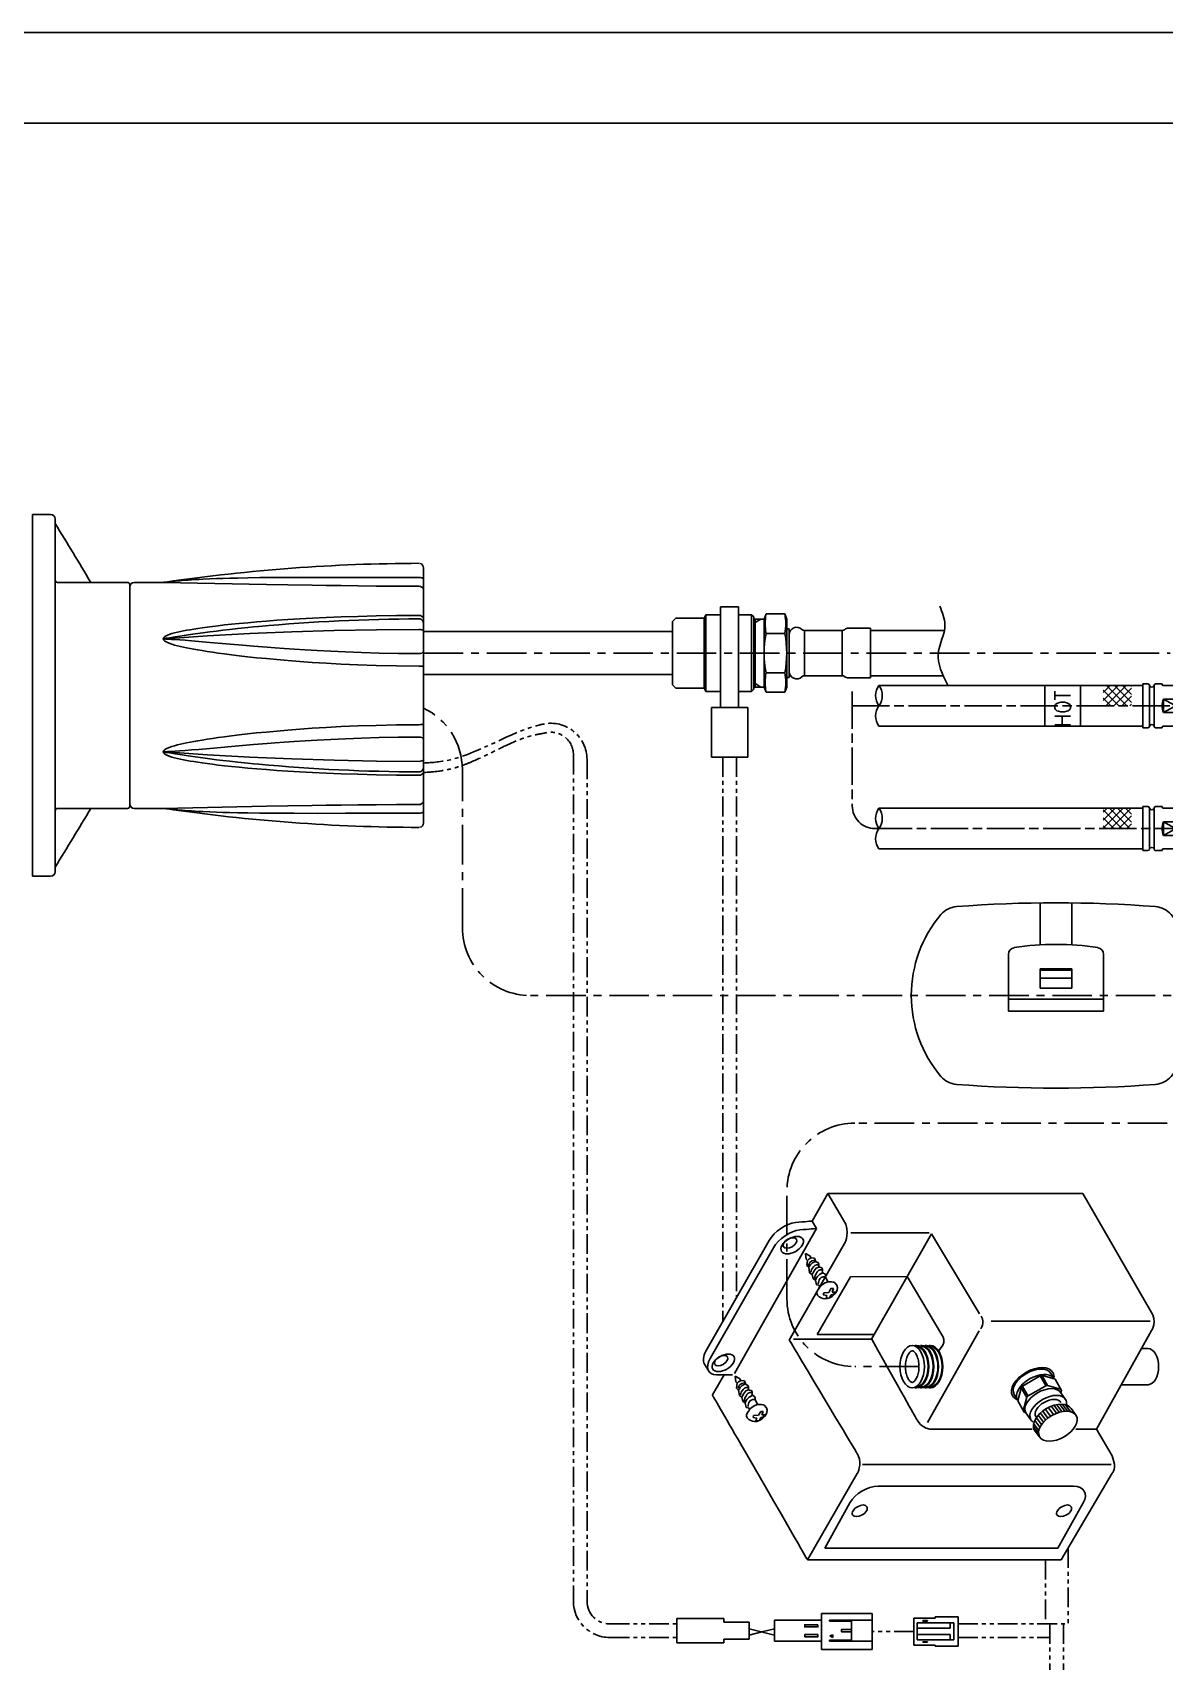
# Model space of a CAD drawing. Extents: x 0 to 841, y -594 to 0.
# Drawn here: x 384.3 to 634.7, y -360.2 to 0 of the extents above; entities that cross this region are included whole.
import ezdxf

# ---------------------------------------------------------------- set-up
doc = ezdxf.new("R2010")
doc.units = 0
doc.header["$LTSCALE"] = 7
doc.header["$MEASUREMENT"] = 0
for name, pattern in [('CENTER', [2, 1.25, -0.25, 0.25, -0.25]), ('CHAIN', [0.3543, 0.2362, -0.0295, 0.0591, -0.0295]), ('PHANTOM2', [1.25, 0.625, -0.125, 0.125, -0.125, 0.125, -0.125])]:
    doc.linetypes.add(name, pattern=pattern)
doc.layers.get('0').update_dxf_attribs({"color": 2, "linetype": 'CONTINUOUS'})
for name, color, linetype in [('CL', 1, 'CENTER'), ('D', 2, 'CONTINUOUS'), ('DIM', 2, 'CONTINUOUS'), ('DWG', 7, 'CONTINUOUS'), ('HT', 3, 'CONTINUOUS'), ('PH', 3, 'PHANTOM2'), ('TXT', 4, 'CONTINUOUS')]:
    doc.layers.add(name, color=color, linetype=linetype)
doc.styles.add('GHS', font='romans', dxfattribs={"bigfont": 'ghs'})

# ---------------------------------------------------------------- blocks, each defined once
blk = doc.blocks.new('BORDER')
blk.add_line((1, 1), (0, 1))
blk = doc.blocks.new('A$C202E245C')
at = {"layer": 'DWG'}
for p, q in [((-6.11, 13.31), (-9.61, 13.31)), ((-9.61, -7.69), (-9.61, 13.31)), ((-6.93, -7.69), (-6.93, 13.31)), ((-6.11, 13.31), (2.98, 13.31)), ((-4.5, 6.31), (-0.2, 6.31)), ((-4.5, 6.31), (-4.5, -0.69)), ((-2.32, 6.31), (-2.32, -0.69)), ((-0.5, 6.31), (-0.5, -0.69)), ((-0.2, 6.31), (-0.2, -0.69)), ((5.08, 6.31), (14.37, 6.31)), ((-4.5, -0.69), (-0.2, -0.69)), ((5.09, -0.69), (14.37, -0.69)), ((-6.11, -7.69), (-9.61, -7.69)), ((-6.11, -7.69), (2.98, -7.69))]:
    blk.add_line(p, q, dxfattribs=at)
for centre, radius, start, end in [((-6.11, 7.05), 27.77, 90, 130.1295), ((-6.11, 7.05), 27.77, 49.8705, 90), ((-20.78, 24.45), 5, 130.1295, 175.6221), ((8.56, 24.45), 5, 4.3779, 49.8705), ((261.89, 2.81), 288.5, 175.6221, 184.3779), ((-274.11, 2.81), 288.5, 355.6221, 4.3779), ((2.98, 11.81), 1.5, 8.9805, 90), ((-53.99, 2.81), 59.18, 351.0275, 8.9805), ((2.98, -6.19), 1.5, 270, 351.0275), ((-20.78, -18.83), 5, 184.3779, 229.8705), ((8.56, -18.83), 5, 310.1295, 355.6221), ((-6.11, -1.42), 27.77, 229.8705, 270), ((-6.11, -1.42), 27.77, 270, 310.1295)]:
    blk.add_arc(centre, radius, start, end, dxfattribs=at)
blk = doc.blocks.new('nut')
at = {"layer": 'D', "ltscale": 0.6}
for p, q in [((40726.74, -8042.71), (40721.35, -8037.83)), ((40726.74, -8037.83), (40721.35, -8042.71)), ((40724.04, -8050.33), (40721.35, -8045.11)), ((40726.74, -8045.11), (40724.04, -8050.33)), ((40711.71, -8048.83), (40706.31, -8051.83)), ((40711.71, -8051.83), (40706.31, -8048.83)), ((40724.04, -8050.33), (40721.35, -8055.54)), ((40726.74, -8055.54), (40724.04, -8050.33)), ((40726.74, -8057.94), (40721.35, -8062.83)), ((40726.74, -8062.83), (40721.35, -8057.94))]:
    blk.add_line(p, q, dxfattribs=at)
at = {"layer": 'DWG'}
for p, q in [((40719.85, -8038.83), (40719.85, -8050.33)), ((40720.45, -8039.89), (40721.27, -8038.02)), ((40721.35, -8042.71), (40720.46, -8040.7)), ((40721.35, -8037.83), (40726.74, -8037.83)), ((40727.6, -8039.32), (40726.74, -8037.83)), ((40727.6, -8040.03), (40727.6, -8039.32)), ((40727.6, -8039.66), (40727.6, -8053.04)), ((40716.85, -8044.58), (40716.85, -8041.83)), ((40726.74, -8042.71), (40721.35, -8042.71)), ((40721.35, -8045.11), (40721.35, -8042.71)), ((40726.74, -8042.71), (40726.74, -8045.11)), ((40701.75, -8045.48), (40702.9, -8045.48)), ((40701.75, -8055.18), (40701.75, -8045.48)), ((40701.75, -8045.48), (40701.75, -8055.18)), ((40703.25, -8045.83), (40703.25, -8050.33)), ((40704.25, -8045.83), (40704.25, -8050.33)), ((40704.6, -8045.48), (40706.01, -8045.48)), ((40706.01, -8045.53), (40706.01, -8045.48)), ((40706.31, -8045.83), (40711.71, -8045.83)), ((40712.01, -8045.48), (40713.41, -8045.48)), ((40712.01, -8045.53), (40712.01, -8045.48)), ((40713.41, -8055.18), (40713.41, -8045.48)), ((40716.75, -8055.73), (40716.75, -8044.93)), ((40716.85, -8044.58), (40716.85, -8044.83)), ((40716.85, -8046.12), (40716.85, -8058.83)), ((40721.35, -8045.11), (40720.41, -8050.14)), ((40726.74, -8045.11), (40721.35, -8045.11)), ((40703.25, -8054.83), (40703.25, -8050.33)), ((40704.25, -8054.83), (40704.25, -8050.33)), ((40706.31, -8048.83), (40711.71, -8048.83)), ((40706.31, -8048.83), (40706.31, -8050.33)), ((40706.31, -8051.83), (40706.31, -8050.33)), ((40711.71, -8048.83), (40711.71, -8050.33)), ((40711.71, -8051.83), (40711.71, -8050.33)), ((40719.85, -8061.83), (40719.85, -8050.33)), ((40721.35, -8055.54), (40720.41, -8050.51)), ((40706.01, -8055.13), (40706.01, -8055.18)), ((40706.31, -8051.83), (40711.71, -8051.83)), ((40706.31, -8054.83), (40711.71, -8054.83)), ((40712.01, -8055.13), (40712.01, -8055.18)), ((40727.6, -8053.04), (40727.6, -8061.33)), ((40701.75, -8055.18), (40702.9, -8055.18)), ((40704.6, -8055.18), (40706.01, -8055.18)), ((40712.01, -8055.18), (40713.41, -8055.18)), ((40721.35, -8057.94), (40720.46, -8059.96)), ((40726.74, -8055.54), (40721.35, -8055.54)), ((40721.35, -8055.54), (40721.35, -8057.94)), ((40726.74, -8057.94), (40721.35, -8057.94)), ((40726.74, -8057.94), (40726.74, -8055.54)), ((40720.45, -8060.76), (40721.27, -8062.63)), ((40727.6, -8061.33), (40726.74, -8062.83)), ((40721.35, -8062.83), (40726.74, -8062.83))]:
    blk.add_line(p, q, dxfattribs=at)
for points in [[(40726.74, -8042.71), (40726.81, -8042.55), (40726.9, -8042.33), (40726.98, -8042.11), (40727.05, -8041.9), (40727.11, -8041.7), (40727.16, -8041.49), (40727.21, -8041.29), (40727.24, -8041.09), (40727.27, -8040.89), (40727.29, -8040.69), (40727.31, -8040.49), (40727.31, -8040.29), (40727.31, -8040.1), (40727.3, -8039.9), (40727.28, -8039.7), (40727.25, -8039.5), (40727.22, -8039.3), (40727.18, -8039.1), (40727.12, -8038.89), (40727.07, -8038.69), (40727, -8038.48), (40726.92, -8038.26), (40726.83, -8038.05), (40726.74, -8037.83)], [(40727.11, -8046.83), (40727.17, -8047.17), (40727.04, -8046.49), (40726.89, -8045.8), (40726.74, -8045.11)], [(40726.74, -8057.94), (40726.81, -8058.1), (40726.9, -8058.32), (40726.98, -8058.54), (40727.05, -8058.75), (40727.11, -8058.96), (40727.16, -8059.16), (40727.21, -8059.36), (40727.24, -8059.56), (40727.27, -8059.76), (40727.29, -8059.96), (40727.31, -8060.16), (40727.31, -8060.36), (40727.31, -8060.55), (40727.3, -8060.75), (40727.28, -8060.95), (40727.25, -8061.15), (40727.22, -8061.35), (40727.18, -8061.55), (40727.12, -8061.76), (40727.07, -8061.96), (40727, -8062.17), (40726.92, -8062.39), (40726.83, -8062.6), (40726.74, -8062.83)]]:
    blk.add_lwpolyline(points, dxfattribs=at)
for points in [[(40727.17, -8053.48), (40727.1, -8053.88, 0.089594), (40727.1, -8046.77)], [(40726.74, -8055.54), (40726.89, -8054.85), (40727.04, -8054.16), (40727.17, -8053.48), (40727.1, -8053.88, 0.003385), (40727.14, -8053.61)]]:
    blk.add_lwpolyline(points, format="xyb", dxfattribs=at)
for centre, radius, start, end in [((40719.85, -8041.83), 3, 89.4597, 180), ((40719.94, -8037.33), 1.5, 267.839, 340.5774), ((40721.37, -8040.29), 1, 156.4975, 203.9751), ((40702.9, -8045.83), 0.35, 360, 90), ((40703.55, -8045.75), 0.3, 186.2876, 208.5523), ((40703.75, -8045.64), 0.532, 208.5523, 331.4477), ((40703.96, -8045.75), 0.3, 331.4477, 353.7124), ((40704.6, -8045.83), 0.35, 90, 180), ((40706.31, -8045.53), 0.3, 180, 270), ((40711.71, -8045.53), 0.3, 270, 0), ((40713.41, -8044.68), 0.8, 270, 314.4593), ((40715.13, -8046.42), 1.65, 47.9269, 134.4593), ((40715.13, -8046.42), 1.65, 10.345, 47.9269), ((40716.85, -8044.93), 0.1, 90, 180), ((40709.91, -8050.33), 3.9, 157.3801, 180), ((40709.91, -8050.33), 3.9, 180, 202.6199), ((40708.11, -8050.33), 3.9, 0, 22.6199), ((40708.11, -8050.33), 3.9, 337.3801, 0), ((40721.39, -8050.33), 1, 169.3559, 190.6441), ((40702.9, -8054.83), 0.35, 270, 0), ((40703.55, -8054.9), 0.3, 151.4477, 173.7124), ((40703.75, -8055.01), 0.532, 28.5523, 151.4477), ((40703.96, -8054.9), 0.3, 6.2876, 28.5523), ((40704.6, -8054.83), 0.35, 180, 270), ((40706.31, -8055.13), 0.3, 90, 180), ((40711.71, -8055.13), 0.3, 0, 90), ((40715.13, -8054.23), 1.65, 312.0731, 349.655), ((40713.41, -8055.98), 0.8, 45.5407, 90), ((40715.13, -8054.23), 1.65, 225.5407, 312.0731), ((40716.85, -8055.73), 0.1, 180, 270), ((40719.85, -8058.83), 3, 180, 270.5403), ((40719.94, -8063.32), 1.5, 19.4226, 92.161), ((40721.37, -8060.36), 1, 156.0249, 203.5025)]:
    blk.add_arc(centre, radius, start, end, dxfattribs=at)
blk = doc.blocks.new('HOSE')
at = {"layer": 'HT', "ltscale": 0.6}
h = blk.add_hatch(dxfattribs=at)
h.set_pattern_fill('ANSI37', color=256, scale=10, angle=90)
h.set_pattern_definition([(135, (36912.7817, -28545.7335), (-0.88388348, -0.88388348), []), (225, (36912.7817, -28545.7335), (0.88388348, -0.88388348), [])])
h.paths.add_polyline_path([(40969.21, -8320.8), (40969.21, -8316.3), (40975.48, -8316.3), (40975.48, -8320.8)])
at = {"layer": 'D'}
for centre, start, end in [((40922.6, -8318.55), 143.1547, 216.8453), ((40916.6, -8318.55), 323.1547, 36.8453), ((40922.6, -8323.05), 143.1547, 216.8453)]:
    blk.add_arc(centre, 3.75, start, end, dxfattribs=at)
at = {"layer": 'DWG'}
for p, q in [((40956.35, -8316.3), (40919.6, -8316.3)), ((40977.96, -8316.3), (40956.35, -8316.3)), ((40977.96, -8325.3), (40919.6, -8325.3))]:
    blk.add_line(p, q, dxfattribs=at)
at = {"layer": 'D'}
blk.add_blockref('nut', (276.22, -270.48), dxfattribs=at)

msp = doc.modelspace()

# ---------------------------------------------------------------- linework, layer by layer
at = {"color": 7, "linetype": 'Continuous'}
for p, q in [((470.8, -132.49), (525.85, -132.49)), ((470.8, -141.99), (525.85, -141.99))]:
    msp.add_line(p, q, dxfattribs=at)
at = {"color": 1}
msp.add_line((542.83, -353.01), (548.43, -354.42), dxfattribs=at)
at = {"color": 3}
for p, q in [((545.63, -353.72), (548.43, -353.01)), ((542.83, -354.42), (545.63, -353.72))]:
    msp.add_line(p, q, dxfattribs=at)
at = {"layer": 'CL'}
for p, q in [((470.8, -137.24), (635.99, -137.24)), ((747.33, -241.2), (566.19, -241.2)), ((551.19, -280.05), (551.19, -256.2)), ((580.41, -295.05), (566.19, -295.05))]:
    msp.add_line(p, q, dxfattribs=at)
at = {"layer": 'CL', "linetype": 'CHAIN', "ltscale": 5}
for p, q in [((565.65, -145.74), (565.65, -171.04)), ((565.65, -148.89), (689.4, -148.89)), ((570.65, -176.04), (689.4, -176.04))]:
    msp.add_line(p, q, dxfattribs=at)
at = {"layer": 'CL', "linetype": 'CENTER'}
for p, q in [((479.38, -197.96), (479.38, -162.99)), ((702.67, -212.96), (494.38, -212.96))]:
    msp.add_line(p, q, dxfattribs=at)
for centre, start, end in [((464.38, -162.99), 0, 64.6831), ((494.38, -197.96), 180, 270)]:
    msp.add_arc(centre, 15, start, end, dxfattribs=at)
at = {"layer": 'CL', "linetype": 'CHAIN', "ltscale": 5}
msp.add_arc((570.65, -171.04), 5, 180, 270, dxfattribs=at)
at = {"layer": 'CL'}
for centre, start, end in [((566.19, -256.2), 90, 180), ((566.19, -280.05), 180, 270)]:
    msp.add_arc(centre, 15, start, end, dxfattribs=at)
at = {"layer": 'D'}
for p, q in [((544.15, -130.49), (543.85, -130.49)), ((544.15, -130.49), (545.45, -129.74)), ((555.06, -132.24), (555.06, -142.24)), ((563.41, -142.24), (563.41, -132.24)), ((544.15, -143.99), (543.85, -143.99)), ((544.15, -143.99), (545.45, -144.74))]:
    msp.add_line(p, q, dxfattribs=at)
at = {"layer": 'D', "ltscale": 0.6}
for p, q in [((546.57, -132.91), (550.73, -132.91)), ((546.57, -141.57), (550.73, -141.57))]:
    msp.add_line(p, q, dxfattribs=at)
msp.add_lwpolyline([(608.28, -144.39), (616.17, -144.39), (616.17, -153.39), (608.28, -153.39)], close=True, dxfattribs=at)
for centre, radius, start, end in [((557.3, -130.74), 10.94, 168.5902, 191.4098), ((540, -130.74), 10.94, 348.5902, 11.4098), ((568.56, -137.24), 22.41, 168.8596, 191.1404), ((528.74, -137.24), 22.41, 348.8596, 11.1404), ((557.3, -143.73), 10.94, 168.5902, 191.4098), ((540, -143.73), 10.94, 348.5902, 11.4098)]:
    msp.add_arc(centre, radius, start, end, dxfattribs=at)
msp.add_spline([(584.99, -126.88), (586.15, -131.03), (584.66, -137.24), (586.8, -144.33)], degree=3, dxfattribs=at)
at = {"layer": 'DIM', "color": 7, "linetype": 'ByBlock'}
for p, q in [((537.23, -350.75), (526.83, -350.75)), ((526.83, -350.75), (526.83, -356.16)), ((537.23, -350.75), (537.23, -351.55)), ((542.83, -351.55), (537.23, -351.55)), ((542.83, -351.55), (542.83, -355.36)), ((560.61, -351.13), (560.61, -351.34)), ((537.23, -356.16), (526.83, -356.16)), ((542.83, -355.36), (537.23, -355.36)), ((537.23, -355.36), (537.23, -356.16)), ((560.61, -355.52), (560.61, -355.74))]:
    msp.add_line(p, q, dxfattribs=at)
at = {"layer": 'DIM', "color": 0, "linetype": 'ByBlock'}
for p, q in [((548.43, -351.13), (558.8, -351.13)), ((548.43, -351.13), (548.43, -355.74)), ((558.8, -355.74), (558.8, -349.67)), ((558.8, -349.67), (570.06, -349.67)), ((560.61, -351.13), (565.75, -351.13)), ((560.61, -351.34), (565.46, -351.34)), ((565.46, -351.34), (565.46, -355.52)), ((565.75, -351.13), (570.06, -351.13)), ((570.06, -349.67), (570.06, -357.61)), ((579.26, -350.65), (584.01, -350.65)), ((579.26, -350.65), (579.26, -356.63)), ((580.01, -351.73), (588.11, -351.73)), ((580.01, -351.73), (580.01, -355.5)), ((580.01, -352.91), (587.27, -352.91)), ((581.28, -351.22), (582.32, -351.22)), ((581.28, -351.31), (581.28, -351.22)), ((582.32, -351.31), (581.28, -351.31)), ((582.32, -351.22), (582.32, -351.31)), ((584.01, -350.37), (587.53, -350.37)), ((584.01, -350.37), (584.01, -350.65)), ((587.27, -351.73), (587.27, -352.91)), ((587.53, -350.37), (589.08, -350.37)), ((588.11, -351.73), (588.11, -355.5)), ((589.08, -356.89), (589.08, -350.37)), ((548.43, -355.74), (558.8, -355.74)), ((558.8, -355.74), (558.8, -357.61)), ((560.61, -355.52), (565.46, -355.52)), ((565.75, -355.74), (560.61, -355.74)), ((560.65, -354.6), (561.33, -354.34)), ((560.65, -354.6), (561.33, -354.95)), ((561.33, -354.95), (561.33, -354.34)), ((565.75, -355.74), (570.06, -355.74)), ((579.26, -356.63), (584.01, -356.63)), ((580.01, -354.28), (587.27, -354.28)), ((580.01, -355.5), (588.11, -355.5)), ((581.28, -355.91), (582.32, -355.91)), ((581.28, -356.01), (581.28, -355.91)), ((582.32, -356.01), (581.28, -356.01)), ((582.32, -355.91), (582.32, -356.01)), ((584.01, -356.63), (584.01, -356.89)), ((587.27, -354.28), (587.27, -355.5)), ((558.8, -357.61), (570.06, -357.61)), ((584.01, -356.89), (589.08, -356.89))]:
    msp.add_line(p, q, dxfattribs=at)
for points in [[(558.03, -352.12), (555.13, -352.12), (555.13, -352.6), (558.03, -352.6)], [(558.03, -354.31), (555.13, -354.31), (555.13, -354.8), (558.03, -354.8)], [(565.46, -353.19), (563.25, -353.19), (563.25, -353.67), (565.46, -353.67)]]:
    msp.add_lwpolyline(points, close=True, dxfattribs=at)
at = {"layer": 'DWG'}
for p, q in [((384.3, -186.59), (384.3, -106.59)), ((384.3, -106.59), (388.3, -106.59)), ((389.3, -107.59), (389.3, -185.59)), ((470, -117.41), (470.31, -117.53)), ((470.31, -117.53), (470.57, -117.76)), ((470.57, -117.76), (470.74, -118.05)), ((470.74, -118.05), (470.8, -118.39)), ((470.8, -118.39), (470.8, -146.59)), ((389.8, -121.59), (405.3, -121.59)), ((405.3, -121.59), (389.8, -121.59)), ((405.8, -122.09), (405.8, -171.09)), ((406.8, -121.59), (413.21, -121.59)), ((413.21, -121.59), (436.02, -122.05)), ((413.43, -121.58), (413.29, -121.59)), ((413.54, -121.57), (413.71, -121.54)), ((413.71, -121.54), (413.72, -121.54)), ((413.72, -121.54), (413.71, -121.54)), ((413.72, -121.54), (413.72, -121.54)), ((425, -120.76), (423.54, -120.82)), ((426.42, -120.71), (425, -120.76)), ((427.95, -120.67), (426.42, -120.71)), ((429.73, -120.63), (427.95, -120.67)), ((431.9, -120.59), (429.73, -120.63)), ((434.6, -120.55), (431.9, -120.59)), ((437.97, -120.52), (434.6, -120.55)), ((436.02, -122.05), (440.77, -122.14)), ((453.51, -120.5), (447.28, -120.49)), ((405.8, -122.59), (405.8, -146.59)), ((525.85, -130.24), (526.6, -129.49)), ((526.6, -129.49), (532.85, -129.49)), ((533.28, -128.74), (532.85, -129.49)), ((532.85, -129.49), (532.85, -137.24)), ((533.28, -128.74), (536.51, -128.74)), ((533.28, -128.74), (533.28, -137.24)), ((536.51, -149.24), (536.51, -126.99)), ((540.51, -126.99), (536.51, -126.99)), ((540.51, -149.24), (540.51, -126.99)), ((540.51, -128.74), (543.35, -128.74)), ((543.85, -129.24), (543.35, -128.74)), ((543.35, -128.74), (543.35, -137.24)), ((543.85, -137.24), (543.85, -129.24)), ((546.15, -129.74), (546.57, -128.58)), ((550.73, -128.58), (546.57, -128.58)), ((551.15, -129.74), (550.73, -128.58)), ((417.4, -133.41), (418.7, -133.22)), ((418.7, -133.22), (420.26, -132.99)), ((420.26, -132.99), (421.94, -132.76)), ((421.94, -132.76), (423.55, -132.55)), ((423.55, -132.55), (424.99, -132.36)), ((424.99, -132.36), (426.42, -132.19)), ((426.42, -132.19), (427.95, -132.01)), ((427.95, -132.01), (429.73, -131.81)), ((429.73, -131.81), (431.9, -131.59)), ((525.85, -130.24), (525.85, -137.24)), ((546.15, -129.74), (543.85, -129.74)), ((544.15, -137.24), (544.15, -129.74)), ((546.15, -129.74), (546.15, -144.74)), ((551.15, -129.74), (551.15, -137.24)), ((551.15, -131.84), (551.69, -131.84)), ((551.69, -131.84), (551.69, -142.64)), ((563.41, -132.24), (555.06, -132.24)), ((563.91, -132.06), (563.97, -132.01)), ((569.69, -131.74), (564.78, -131.74)), ((569.69, -131.74), (569.69, -142.74)), ((586.02, -132.24), (569.69, -132.24)), ((413.71, -134.06), (413.72, -134.06)), ((413.72, -134.1), (413.72, -134.02)), ((415.87, -133.65), (417.4, -133.41)), ((416.86, -134.32), (415.88, -134.25)), ((418.02, -134.4), (416.86, -134.32)), ((419.46, -134.51), (418.02, -134.4)), ((421.1, -134.65), (419.46, -134.51)), ((423.54, -134.86), (421.1, -134.65)), ((430.76, -135.49), (423.54, -134.86)), ((433.18, -135.7), (430.76, -135.49)), ((525.85, -144.24), (525.85, -137.24)), ((532.85, -144.99), (532.85, -137.24)), ((533.28, -145.74), (533.28, -137.24)), ((543.35, -145.74), (543.35, -137.24)), ((543.85, -145.24), (543.85, -137.24)), ((544.15, -137.24), (544.15, -144.74)), ((551.15, -137.24), (551.15, -144.74)), ((551.15, -142.64), (551.69, -142.64)), ((563.41, -142.24), (555.06, -142.24)), ((563.91, -142.41), (563.97, -142.46)), ((569.69, -142.74), (564.78, -142.74)), ((585.78, -142.24), (569.69, -142.24)), ((405.8, -170.59), (405.8, -146.59)), ((470.8, -174.78), (470.8, -146.59)), ((525.85, -144.24), (526.6, -144.99)), ((526.6, -144.99), (532.85, -144.99)), ((533.28, -145.74), (532.85, -144.99)), ((533.28, -145.74), (536.51, -145.74)), ((540.51, -145.74), (543.35, -145.74)), ((543.85, -145.24), (543.35, -145.74)), ((546.15, -144.74), (543.85, -144.74)), ((546.15, -144.74), (546.57, -145.9)), ((550.73, -145.9), (546.57, -145.9)), ((551.15, -144.74), (550.73, -145.9)), ((534.51, -160.24), (534.51, -149.24)), ((542.51, -149.24), (534.51, -149.24)), ((542.51, -160.24), (542.51, -149.24)), ((423.54, -158.32), (421.1, -158.53)), ((430.76, -157.68), (423.54, -158.32)), ((433.18, -157.48), (430.76, -157.68)), ((413.71, -159.11), (413.72, -159.11)), ((413.72, -159.07), (413.72, -159.15)), ((415.87, -159.52), (417.4, -159.76)), ((416.86, -158.86), (415.88, -158.92)), ((418.02, -158.77), (416.86, -158.86)), ((417.4, -159.76), (418.7, -159.96)), ((419.46, -158.66), (418.02, -158.77)), ((418.7, -159.96), (420.26, -160.18)), ((421.1, -158.53), (419.46, -158.66)), ((420.26, -160.18), (421.94, -160.41)), ((421.94, -160.41), (423.55, -160.62)), ((423.55, -160.62), (424.99, -160.81)), ((424.99, -160.81), (426.42, -160.98)), ((426.42, -160.98), (427.95, -161.16)), ((427.95, -161.16), (429.73, -161.36)), ((429.73, -161.36), (431.9, -161.58)), ((542.51, -160.24), (534.51, -160.24)), ((389.8, -171.59), (405.3, -171.59)), ((405.3, -171.59), (389.8, -171.59)), ((406.8, -171.59), (413.21, -171.59)), ((413.21, -171.59), (436.02, -171.12)), ((413.43, -171.59), (413.29, -171.58)), ((413.54, -171.61), (413.71, -171.63)), ((413.71, -171.63), (413.72, -171.63)), ((413.72, -171.63), (413.71, -171.63)), ((413.72, -171.63), (413.72, -171.63)), ((425, -172.41), (423.54, -172.36)), ((426.42, -172.46), (425, -172.41)), ((427.95, -172.5), (426.42, -172.46)), ((429.73, -172.54), (427.95, -172.5)), ((431.9, -172.58), (429.73, -172.54)), ((434.6, -172.62), (431.9, -172.58)), ((437.97, -172.65), (434.6, -172.62)), ((436.02, -171.12), (440.77, -171.03)), ((453.51, -172.67), (447.28, -172.68)), ((470, -175.76), (470.31, -175.64)), ((470.31, -175.64), (470.57, -175.42)), ((470.57, -175.42), (470.74, -175.12)), ((470.74, -175.12), (470.8, -174.78)), ((384.3, -186.59), (388.3, -186.59)), ((556.77, -262.85), (557.71, -264.49)), ((565.3, -265.48), (582.63, -265.48)), ((583.16, -265.68), (569.87, -288.98)), ((593.76, -283.34), (583.16, -265.68)), ((565.22, -275.18), (557.88, -287.93)), ((577.78, -275.14), (565.22, -275.18)), ((585.65, -288.37), (577.78, -275.14)), ((559.24, -279.2), (559.35, -278.73)), ((560.05, -279.31), (559.24, -279.2)), ((559.35, -278.73), (560.46, -278.67)), ((559.88, -279.9), (560.05, -279.31)), ((560.64, -279.84), (559.88, -279.9)), ((560.46, -278.67), (560.93, -277.8)), ((560.98, -279.14), (560.64, -279.84)), ((560.93, -277.8), (561.51, -277.8)), ((561.57, -279.02), (560.98, -279.14)), ((561.51, -277.8), (561.22, -278.56)), ((561.22, -278.56), (561.86, -278.56)), ((561.86, -278.56), (561.57, -279.02)), ((557.88, -287.93), (570.47, -287.93)), ((582.32, -307.41), (593.75, -287.16)), ((596.37, -285.01), (631.54, -285.01)), ((552.62, -288.98), (569.95, -288.98)), ((603.29, -299.34), (607.19, -297.09)), ((607.19, -297.09), (607.7, -297.04)), ((607.24, -297.11), (608.44, -299.2)), ((607.66, -297.11), (608.86, -299.2)), ((607.7, -297.04), (610.54, -297.8)), ((610.54, -297.8), (611.95, -300.35)), ((602.24, -302.65), (603, -299.82)), ((603, -299.82), (603.29, -299.34)), ((603.04, -299.75), (604.24, -301.85)), ((603.34, -299.46), (604.53, -301.55)), ((603.45, -304.86), (604.27, -301.83)), ((604.27, -301.83), (604.53, -301.54)), ((604.53, -301.54), (608.44, -299.29)), ((608.44, -299.29), (608.87, -299.25)), ((608.87, -299.25), (611.71, -300)), ((611.95, -300.35), (611.8, -300.94)), ((543.69, -306.33), (543.8, -305.87)), ((543.8, -305.87), (544.91, -305.81)), ((544.91, -305.81), (545.38, -304.94)), ((545.38, -304.94), (545.96, -304.94)), ((546.02, -306.16), (545.44, -306.27)), ((545.96, -304.94), (545.67, -305.69)), ((545.67, -305.69), (546.31, -305.69)), ((546.31, -305.69), (546.02, -306.16)), ((603.68, -305.15), (602.24, -302.65)), ((603.8, -305.18), (603.68, -305.15)), ((606.85, -305.87), (607.96, -307.35)), ((607.31, -305.35), (608.43, -306.84)), ((607.83, -304.93), (608.94, -306.42)), ((608.39, -304.51), (609.5, -305.99)), ((609.05, -304.14), (610.16, -305.62)), ((609.75, -303.86), (610.86, -305.34)), ((610.31, -303.67), (611.42, -305.15)), ((610.92, -303.48), (612.04, -304.97)), ((611.56, -303.39), (612.67, -304.88)), ((612.16, -303.39), (613.28, -304.88)), ((612.8, -303.53), (613.91, -305.02)), ((544.5, -306.45), (543.69, -306.33)), ((544.33, -307.03), (544.5, -306.45)), ((545.09, -306.97), (544.33, -307.03)), ((545.44, -306.27), (545.09, -306.97)), ((605.72, -308.26), (606.84, -309.74)), ((605.77, -307.6), (606.88, -309.08)), ((606, -306.94), (607.12, -308.43)), ((606.38, -306.38), (607.49, -307.87)), ((615.09, -308.91), (619.77, -308.91)), ((567.91, -316.73), (622.92, -316.73)), ((559.56, -335.19), (611.13, -335.19))]:
    msp.add_line(p, q, dxfattribs=at)
for points in [[(413.21, -121.59), (413.38, -121.58), (413.54, -121.57)], [(413.72, -121.54), (413.58, -121.57), (413.43, -121.58)], [(414.61, -121.44), (413.94, -121.52), (413.72, -121.54)], [(423.54, -120.82), (421.94, -120.89), (421.1, -120.93), (420.26, -120.98), (419.46, -121.03), (418.7, -121.08), (418.02, -121.13), (417.4, -121.18), (416.86, -121.22), (416.35, -121.27), (415.88, -121.31), (415.44, -121.35), (415.03, -121.39), (414.61, -121.44)], [(447.28, -120.49), (442.15, -120.5), (439.95, -120.51), (437.97, -120.52)], [(440.77, -122.14), (446.19, -122.23), (449.24, -122.28), (452.58, -122.32), (456.25, -122.36), (460.32, -122.4), (464.82, -122.42), (469.8, -122.43)], [(469.79, -120.52), (465.2, -120.52), (453.51, -120.5)], [(470.8, -120.84), (470.75, -120.74), (470.6, -120.65), (470.38, -120.58), (470.1, -120.53), (469.79, -120.52)], [(470.8, -123.4), (470.75, -123.1), (470.61, -122.84), (470.4, -122.63), (470.12, -122.48), (469.8, -122.43)], [(469.8, -128.92), (464.82, -128.96), (460.33, -129.03), (456.27, -129.12), (452.59, -129.24), (449.25, -129.37), (446.21, -129.52), (443.4, -129.67), (440.79, -129.83), (438.34, -129.99), (436.03, -130.16), (433.88, -130.33), (431.89, -130.51), (430.04, -130.68), (428.34, -130.85), (426.79, -131.01), (425.37, -131.18), (424.08, -131.33), (422.91, -131.49), (421.84, -131.64), (420.87, -131.78), (419.98, -131.93), (419.15, -132.06), (418.39, -132.2), (417.68, -132.33), (417, -132.47), (416.36, -132.61), (415.73, -132.77), (415.12, -132.94), (414.55, -133.13), (414.01, -133.34), (413.58, -133.57), (413.29, -133.84)], [(469.79, -129.66), (470, -129.68), (470.31, -129.81), (470.57, -130.03), (470.74, -130.33), (470.8, -130.66)], [(469.8, -128.92), (470.1, -128.96), (470.37, -129.05), (470.6, -129.2), (470.74, -129.4), (470.8, -129.63)], [(413.72, -134.06), (423.02, -133.44), (432.34, -132.93), (441.68, -132.53), (451.04, -132.23), (460.42, -132.06), (469.79, -131.99)], [(431.9, -131.59), (433.17, -131.46), (434.31, -131.36)], [(470.8, -132.49), (470.75, -132.33), (470.61, -132.2), (470.4, -132.09), (470.11, -132.01), (469.79, -131.99)], [(413.29, -133.84), (413.24, -133.92), (413.22, -134), (413.21, -134.09)], [(413.71, -134.06), (413.54, -134.08), (413.38, -134.08), (413.21, -134.09)], [(413.21, -134.09), (413.22, -134.17), (413.24, -134.26), (413.29, -134.34)], [(413.72, -134.03), (413.58, -133.97), (413.43, -133.91), (413.29, -133.84)], [(413.72, -134.1), (413.58, -134.19), (413.43, -134.26), (413.29, -134.34)], [(413.29, -134.34), (413.58, -134.6), (414.01, -134.84), (414.55, -135.06), (415.12, -135.27), (415.73, -135.45), (416.35, -135.62), (417, -135.78), (417.67, -135.92), (418.38, -136.07), (419.14, -136.22), (419.96, -136.38), (420.85, -136.54), (421.83, -136.7), (422.89, -136.88), (424.07, -137.06), (425.35, -137.24), (426.77, -137.43), (428.32, -137.63), (430.02, -137.83), (431.87, -138.04), (433.87, -138.26), (436.02, -138.47), (438.32, -138.69), (440.77, -138.9), (443.39, -139.1), (446.19, -139.3), (449.24, -139.49), (452.58, -139.66), (456.25, -139.82), (460.32, -139.96), (464.82, -140.05), (469.8, -140.1)], [(413.71, -134.06), (413.71, -134.05), (413.72, -134.04), (413.72, -134.02)], [(413.72, -134.11), (413.72, -134.09), (413.71, -134.08), (413.71, -134.06)], [(413.72, -134.02), (413.94, -133.97), (414.24, -133.92), (414.61, -133.85), (415.87, -133.65)], [(414.24, -134.15), (413.94, -134.13), (413.72, -134.1)], [(415.88, -134.25), (415.03, -134.2), (414.24, -134.15)], [(469.79, -137.36), (465.2, -137.32), (460.97, -137.24), (457.08, -137.13), (453.51, -136.99), (450.25, -136.84), (447.28, -136.69), (444.59, -136.53), (442.15, -136.37), (439.95, -136.22), (437.97, -136.07), (436.19, -135.94), (433.18, -135.7)], [(470.8, -136.7), (470.75, -136.9), (470.6, -137.09), (470.38, -137.23), (470.1, -137.32), (469.79, -137.36)], [(470.8, -140.36), (470.75, -140.28), (470.61, -140.21), (470.4, -140.15), (470.12, -140.11), (469.8, -140.1)], [(413.29, -158.84), (413.58, -158.57), (414.01, -158.33), (414.55, -158.11), (415.12, -157.91), (415.73, -157.72), (416.35, -157.55), (417, -157.4), (417.67, -157.25), (418.38, -157.1), (419.14, -156.95), (419.96, -156.8), (420.85, -156.64), (421.83, -156.47), (422.89, -156.3), (424.07, -156.12), (425.35, -155.93), (426.77, -155.74), (428.32, -155.54), (430.02, -155.34), (431.87, -155.13), (433.87, -154.91), (436.02, -154.7), (438.32, -154.48), (440.77, -154.27), (443.39, -154.07), (446.19, -153.87), (449.24, -153.68), (452.58, -153.51), (456.25, -153.35), (460.32, -153.22), (464.82, -153.12), (469.8, -153.07)], [(470.8, -152.81), (470.75, -152.89), (470.61, -152.96), (470.4, -153.02), (470.12, -153.06), (469.8, -153.07)], [(469.79, -155.82), (465.2, -155.85), (460.97, -155.93), (457.08, -156.05), (453.51, -156.18), (450.25, -156.33), (447.28, -156.49), (444.59, -156.64), (442.15, -156.8), (439.95, -156.95), (437.97, -157.1), (436.19, -157.23), (433.18, -157.48)], [(470.8, -156.47), (470.75, -156.27), (470.6, -156.09), (470.38, -155.94), (470.1, -155.85), (469.79, -155.82)], [(413.21, -159.09), (413.22, -159), (413.24, -158.92), (413.29, -158.84)], [(413.29, -159.33), (413.24, -159.26), (413.22, -159.17), (413.21, -159.09)], [(413.71, -159.11), (413.54, -159.1), (413.38, -159.09), (413.21, -159.09)], [(413.72, -159.07), (413.58, -158.99), (413.43, -158.91), (413.29, -158.84)], [(413.72, -159.15), (413.58, -159.2), (413.43, -159.27), (413.29, -159.33)], [(469.8, -164.25), (464.82, -164.22), (460.33, -164.15), (456.27, -164.05), (452.59, -163.93), (449.25, -163.8), (446.21, -163.66), (443.4, -163.5), (440.79, -163.35), (438.34, -163.18), (436.03, -163.01), (433.88, -162.84), (431.89, -162.66), (430.04, -162.49), (428.34, -162.32), (426.79, -162.16), (425.37, -162), (424.08, -161.84), (422.91, -161.68), (421.84, -161.53), (420.87, -161.39), (419.98, -161.25), (419.15, -161.11), (418.39, -160.97), (417.68, -160.84), (417, -160.7), (416.36, -160.56), (415.73, -160.41), (415.12, -160.23), (414.55, -160.04), (414.01, -159.83), (413.58, -159.6), (413.29, -159.33)], [(413.72, -159.07), (413.72, -159.08), (413.71, -159.09), (413.71, -159.11)], [(413.71, -159.11), (413.71, -159.12), (413.72, -159.14), (413.72, -159.15)], [(414.24, -159.02), (413.94, -159.04), (413.72, -159.07)], [(413.72, -159.11), (423.02, -159.73), (432.34, -160.24), (441.68, -160.65), (451.04, -160.94), (460.42, -161.12), (469.79, -161.19)], [(413.72, -159.15), (413.94, -159.2), (414.24, -159.26), (414.61, -159.32), (415.87, -159.52)], [(415.88, -158.92), (415.03, -158.97), (414.24, -159.02)], [(431.9, -161.58), (433.17, -161.71), (434.31, -161.82)], [(470.8, -160.69), (470.75, -160.84), (470.61, -160.97), (470.4, -161.09), (470.11, -161.16), (469.79, -161.19)], [(469.79, -163.51), (470, -163.49), (470.31, -163.36), (470.57, -163.14), (470.74, -162.84), (470.8, -162.51)], [(469.8, -164.25), (470.1, -164.22), (470.37, -164.12), (470.6, -163.97), (470.74, -163.77), (470.8, -163.54)], [(413.21, -171.59), (413.38, -171.59), (413.54, -171.61)], [(413.72, -171.63), (413.58, -171.6), (413.43, -171.59)], [(414.61, -171.73), (413.94, -171.66), (413.72, -171.63)], [(423.54, -172.36), (421.94, -172.28), (421.1, -172.24), (420.26, -172.19), (419.46, -172.14), (418.7, -172.09), (418.02, -172.04), (417.4, -171.99), (416.86, -171.95), (416.35, -171.9), (415.88, -171.86), (415.44, -171.82), (415.03, -171.78), (414.61, -171.73)], [(447.28, -172.68), (442.15, -172.67), (439.95, -172.66), (437.97, -172.65)], [(440.77, -171.03), (446.19, -170.94), (449.24, -170.89), (452.58, -170.85), (456.25, -170.81), (460.32, -170.78), (464.82, -170.75), (469.8, -170.74)], [(469.79, -172.66), (465.2, -172.66), (453.51, -172.67)], [(470.8, -172.33), (470.75, -172.43), (470.6, -172.52), (470.38, -172.59), (470.1, -172.64), (469.79, -172.66)], [(470.8, -169.77), (470.75, -170.07), (470.61, -170.33), (470.4, -170.54), (470.12, -170.69), (469.8, -170.74)]]:
    msp.add_lwpolyline(points, dxfattribs=at)
for centre, radius, start, end in [((388.3, -107.59), 1, 0, 90), ((470.83, -511.95), 394.57, 90.151, 98.3222), ((389.8, -121.09), 0.5, 180, 270), ((405.3, -122.09), 0.5, 0, 90), ((406.8, -122.59), 1, 90, 180), ((470.83, -524.23), 394.57, 90.151, 95.309), ((553.34, -133.18), 1.65, 45.5407, 180), ((555.06, -131.44), 0.8, 225.5407, 270), ((563.41, -131.44), 0.8, 270, 308.1929), ((564.78, -133.04), 1.3, 90, 128.1929), ((553.34, -141.29), 1.65, 180, 314.4593), ((555.06, -143.04), 0.8, 90, 134.4593), ((563.41, -143.04), 0.8, 51.8071, 90), ((564.78, -141.44), 1.3, 231.8071, 270), ((470.83, 231.06), 394.57, 264.691, 269.849), ((389.8, -172.09), 0.5, 90, 180), ((405.3, -171.09), 0.5, 270, 0), ((406.8, -170.59), 1, 180, 270), ((470.83, 218.78), 394.57, 261.6778, 269.849), ((388.3, -185.59), 1, 270, 0)]:
    msp.add_arc(centre, radius, start, end, dxfattribs=at)
for centre, major_axis, ratio in [((552.35, -268.19), (-2.36, -1.37), 0.578783), ((551.87, -267.7), (-1.42, -0.82), 0.57912), ((578.9, -295.05), (0, -4.68), 0.578004), ((537.12, -294.22), (-2.36, -1.37), 0.577862), ((536.64, -293.73), (-1.42, -0.82), 0.577586), ((611.14, -308.23), (-4.06, -2.34), 0.57807), ((567.31, -326.94), (-1.58, -0.91), 0.578517), ((612.51, -326.94), (-1.58, -0.91), 0.578517)]:
    msp.add_ellipse(centre, major_axis=major_axis, ratio=ratio, dxfattribs=at)
for points, knots in [([(389.3, -108.61), (391.93, -112.94), (394.57, -117.26), (397.2, -121.59), (397.2, -121.59), (397.2, -121.59), (397.2, -121.59)], [0, 0, 0, 0, 1, 1, 1, 1.000009, 1.000009, 1.000009, 1.000009]), ([(578.9, -298.53), (578.94, -298.53), (578.98, -298.53), (579.08, -298.49), (579.14, -298.46), (579.29, -298.36), (579.38, -298.29), (579.55, -298.1), (579.64, -297.98), (579.89, -297.58), (580.04, -297.25), (580.26, -296.5), (580.34, -296.07), (580.42, -295.2), (580.41, -294.74), (580.32, -293.88), (580.23, -293.46), (579.99, -292.73), (579.83, -292.42), (579.55, -291.99), (579.42, -291.85), (579.2, -291.66), (579.11, -291.62), (578.98, -291.57), (578.93, -291.57), (578.84, -291.57), (578.8, -291.58), (578.67, -291.63), (578.6, -291.67), (578.42, -291.81), (578.32, -291.91), (578.12, -292.17), (578.02, -292.34), (577.77, -292.84), (577.63, -293.22), (577.45, -294.08), (577.4, -294.55), (577.39, -295.49), (577.44, -295.95), (577.62, -296.82), (577.75, -297.21), (578.03, -297.79), (578.17, -298.01), (578.42, -298.29), (578.53, -298.38), (578.71, -298.49), (578.78, -298.52), (578.86, -298.53), (578.88, -298.53), (578.9, -298.53)], [0, 0, 0, 0, 0.188792, 0.188792, 0.377583, 0.377583, 0.566375, 0.566375, 0.755166, 0.755166, 1.08936, 1.08936, 1.423553, 1.423553, 1.757747, 1.757747, 2.09194, 2.09194, 2.426134, 2.426134, 2.687518, 2.687518, 2.948902, 2.948902, 3.158926, 3.158926, 3.368949, 3.368949, 3.578972, 3.578972, 3.788996, 3.788996, 3.999019, 3.999019, 4.35154, 4.35154, 4.704062, 4.704062, 5.056584, 5.056584, 5.409105, 5.409105, 5.697816, 5.697816, 5.940003, 5.940003, 6.182189, 6.182189, 6.283185, 6.283185, 6.283185, 6.283185]), ([(579.57, -290.39), (579.66, -290.38), (579.75, -290.37), (579.84, -290.37), (581.33, -290.37), (582.55, -292.46), (582.55, -295.05), (582.55, -297.63), (581.33, -299.73), (579.84, -299.73), (579.72, -299.73), (579.61, -299.72), (579.49, -299.7)], [0.515346, 0.515346, 0.515346, 0.515346, 1, 1, 1, 2, 2, 2, 3, 3, 3, 4, 4, 4, 4]), ([(579.84, -299.51), (581.26, -299.51), (582.41, -297.51), (582.41, -295.05), (582.41, -292.59), (581.26, -290.59), (579.84, -290.59)], [1, 1, 1, 1, 2, 2, 2, 3, 3, 3, 3]), ([(580.71, -290.39), (580.8, -290.38), (580.89, -290.37), (580.98, -290.37), (582.47, -290.37), (583.68, -292.46), (583.68, -295.05), (583.68, -297.63), (582.47, -299.73), (580.98, -299.73), (580.86, -299.73), (580.74, -299.72), (580.63, -299.7)], [0.515346, 0.515346, 0.515346, 0.515346, 1, 1, 1, 2, 2, 2, 3, 3, 3, 4, 4, 4, 4]), ([(580.98, -299.51), (582.4, -299.51), (583.55, -297.51), (583.55, -295.05), (583.55, -292.59), (582.4, -290.59), (580.98, -290.59)], [1, 1, 1, 1, 2, 2, 2, 3, 3, 3, 3]), ([(581.74, -290.39), (581.83, -290.38), (581.92, -290.37), (582.01, -290.37), (583.5, -290.37), (584.72, -292.46), (584.72, -295.05), (584.72, -297.63), (583.5, -299.73), (582.01, -299.73), (581.89, -299.73), (581.78, -299.72), (581.66, -299.7)], [0.515346, 0.515346, 0.515346, 0.515346, 1, 1, 1, 2, 2, 2, 3, 3, 3, 4, 4, 4, 4]), ([(582.01, -299.51), (583.43, -299.51), (584.59, -297.51), (584.59, -295.05), (584.59, -292.59), (583.43, -290.59), (582.01, -290.59)], [1, 1, 1, 1, 2, 2, 2, 3, 3, 3, 3]), ([(582.67, -290.39), (582.76, -290.38), (582.85, -290.37), (582.94, -290.37), (584.44, -290.37), (585.65, -292.46), (585.65, -295.05), (585.65, -297.63), (584.44, -299.73), (582.94, -299.73), (582.82, -299.73), (582.71, -299.72), (582.6, -299.7)], [0.515346, 0.515346, 0.515346, 0.515346, 1, 1, 1, 2, 2, 2, 3, 3, 3, 4, 4, 4, 4]), ([(582.94, -299.51), (584.37, -299.51), (585.52, -297.51), (585.52, -295.05), (585.52, -292.59), (584.37, -290.59), (582.94, -290.59)], [1, 1, 1, 1, 2, 2, 2, 3, 3, 3, 3]), ([(631.12, -299.04), (632.39, -299.04), (633.42, -297.26), (633.42, -295.05), (633.42, -292.85), (632.39, -291.06), (631.12, -291.06)], [1, 1, 1, 1, 2, 2, 2, 3, 3, 3, 3]), ([(534.22, -293.25), (533.07, -295.25), (533.7, -296.89), (535.63, -296.89), (537.56, -296.89), (539.13, -296.89), (539.13, -296.89)], [4, 4, 4, 4, 5, 5, 5, 6, 6, 6, 6])]:
    msp.add_open_spline(points, degree=3, knots=knots, dxfattribs=at)
for points in [[(397.2, -171.59), (394.57, -175.91), (391.93, -180.24), (389.3, -184.56)], [(560.25, -256.78), (560.25, -256.78), (556.77, -262.85), (556.77, -262.85)], [(616.66, -256.78), (616.66, -256.78), (560.25, -256.78), (560.25, -256.78)], [(564.19, -263.57), (564.19, -263.57), (560.25, -256.78), (560.25, -256.78)], [(631.63, -282.7), (631.63, -282.7), (616.66, -256.78), (616.66, -256.78)], [(556.77, -262.85), (556.77, -262.85), (555.1, -263), (553.06, -263.18)], [(539.6, -296.59), (539.6, -296.59), (557.71, -264.49), (557.71, -264.49)], [(553.06, -263.18), (551.02, -263.35), (548.41, -265.14), (547.25, -267.14)], [(554.01, -264.81), (551.97, -264.99), (549.35, -266.77), (548.2, -268.78)], [(557.71, -264.49), (557.71, -264.49), (556.04, -264.63), (554.01, -264.81)], [(563.93, -267.84), (563.93, -267.84), (565, -266.24), (564.19, -263.57)], [(547.25, -267.14), (547.25, -267.14), (533.28, -291.61), (533.28, -291.61)], [(548.2, -268.78), (548.2, -268.78), (534.22, -293.25), (534.22, -293.25)], [(551.72, -289.18), (551.72, -289.18), (563.93, -267.84), (563.93, -267.84)], [(555.28, -270), (555.28, -270), (555.45, -271.28), (555.45, -271.28)], [(556.27, -270.52), (556.27, -270.52), (555.28, -270), (555.28, -270)], [(555.45, -271.28), (555.45, -271.28), (555.74, -271.57), (555.74, -271.57)], [(555.74, -271.57), (555.74, -271.57), (555.57, -272.68), (555.57, -272.68)], [(555.57, -272.68), (555.57, -272.68), (556.03, -273.08), (556.03, -273.08)], [(555.74, -271.57), (555.74, -271.57), (556.21, -271.05), (556.56, -270.99)], [(555.92, -272.68), (555.92, -272.68), (556.33, -271.4), (557.37, -271.51)], [(556.03, -273.08), (556.03, -273.08), (556.56, -272.04), (557.43, -271.8)], [(556.03, -273.08), (556.03, -273.08), (556.21, -274.31), (556.21, -274.31)], [(556.56, -270.99), (556.56, -270.99), (556.27, -270.52), (556.27, -270.52)], [(556.44, -274.13), (556.44, -274.13), (556.85, -272.33), (558.19, -272.5)], [(557.32, -271.05), (557.32, -271.05), (556.56, -270.99), (556.56, -270.99)], [(556.79, -274.66), (556.79, -274.66), (557.37, -273.03), (558.25, -273.03)], [(557.26, -275.59), (557.26, -275.59), (557.67, -273.32), (559, -273.61)], [(557.61, -271.86), (557.61, -271.86), (557.32, -271.05), (557.32, -271.05)], [(558.25, -273.03), (558.25, -273.03), (558.42, -271.75), (557.61, -271.86)], [(558.48, -273.08), (558.48, -273.08), (558.25, -273.03), (558.25, -273.03)], [(559, -273.96), (559, -273.96), (559.24, -273.08), (558.48, -273.08)], [(556.21, -274.31), (556.21, -274.31), (556.79, -274.66), (556.79, -274.66)], [(556.79, -274.66), (556.79, -274.66), (556.97, -275.65), (556.97, -275.65)], [(556.97, -275.65), (556.97, -275.65), (557.49, -275.94), (557.49, -275.94)], [(557.49, -275.94), (557.49, -275.94), (558.07, -274.54), (559.06, -274.31)], [(557.49, -275.94), (557.49, -275.94), (557.72, -276.99), (557.72, -276.99)], [(557.72, -276.99), (557.72, -276.99), (558.25, -277.04), (558.25, -277.04)], [(558.13, -276.75), (558.13, -276.75), (558.13, -274.89), (559.7, -275.18)], [(558.25, -277.04), (558.25, -277.04), (558.54, -277.45), (558.54, -277.45)], [(558.54, -277.28), (558.54, -277.28), (559.41, -276.46), (560.23, -276.29)], [(559.24, -274.37), (559.24, -274.37), (559, -273.96), (559, -273.96)], [(559.7, -275.18), (559.7, -275.18), (559.88, -274.42), (559.24, -274.37)], [(560.23, -276.29), (560.23, -276.29), (559.7, -275.18), (559.7, -275.18)], [(561.8, -276.52), (561.8, -276.52), (561.51, -276.17), (560.23, -276.29)], [(561.16, -279.55), (561.16, -279.55), (563.37, -277.92), (561.8, -276.52)], [(558.54, -277.45), (558.54, -277.45), (557.08, -278.79), (558.25, -279.55)], [(558.25, -279.55), (558.25, -279.55), (559.64, -280.65), (561.16, -279.55)], [(593.98, -286.72), (593.98, -286.72), (595.19, -285.52), (594.13, -283.87)], [(631.86, -287.07), (631.86, -287.07), (633.29, -285.07), (631.63, -282.7)], [(619.67, -308.85), (619.67, -308.85), (631.86, -287.07), (631.86, -287.07)], [(533.28, -291.61), (532.61, -292.77), (532.54, -293.8), (532.97, -294.47)], [(554.48, -293.81), (552.85, -291.06), (551.72, -289.18), (551.72, -289.18)], [(569.95, -288.98), (577.55, -302.48), (579.83, -306.54), (579.83, -306.54)], [(582.94, -290.59), (582.94, -290.59), (582.89, -290.59), (582.81, -290.59)], [(585.65, -290.32), (585.65, -290.32), (584.75, -291.6), (584.75, -291.6)], [(585.65, -288.37), (585.65, -288.37), (586.25, -289.57), (585.65, -290.32)], [(631.12, -291.06), (631.12, -291.06), (630.2, -291.06), (629.63, -291.06)], [(532.97, -294.47), (532.97, -294.47), (534.08, -296.25), (534.08, -296.25)], [(566.98, -314.73), (566.98, -314.73), (562.12, -306.59), (554.48, -293.81)], [(604.07, -296.33), (606.54, -294.91), (609.21, -294.91), (610.04, -296.34)], [(604.17, -296.55), (606.41, -295.25), (608.83, -295.25), (609.58, -296.55)], [(537.34, -296.73), (537.34, -296.73), (534.7, -301.31), (534.7, -301.31)], [(539.73, -297.13), (539.73, -297.13), (539.9, -298.41), (539.9, -298.41)], [(540.72, -297.66), (540.72, -297.66), (539.73, -297.13), (539.73, -297.13)], [(539.9, -298.41), (539.9, -298.41), (540.19, -298.7), (540.19, -298.7)], [(540.19, -298.7), (540.19, -298.7), (540.02, -299.81), (540.02, -299.81)], [(540.19, -298.7), (540.19, -298.7), (540.66, -298.18), (541.01, -298.12)], [(540.37, -299.81), (540.37, -299.81), (540.78, -298.53), (541.83, -298.65)], [(540.49, -300.22), (540.49, -300.22), (541.01, -299.17), (541.88, -298.94)], [(541.01, -298.12), (541.01, -298.12), (540.72, -297.66), (540.72, -297.66)], [(541.77, -298.18), (541.77, -298.18), (541.01, -298.12), (541.01, -298.12)], [(542.06, -299), (542.06, -299), (541.77, -298.18), (541.77, -298.18)], [(542.7, -300.16), (542.7, -300.16), (542.87, -298.88), (542.06, -299)], [(601.09, -301.5), (600.27, -300.07), (601.6, -297.76), (604.07, -296.33)], [(601.47, -301.23), (600.72, -299.94), (601.93, -297.84), (604.17, -296.55)], [(602.17, -302.45), (601.42, -301.15), (602.63, -299.05), (604.87, -297.76)], [(604.87, -297.76), (606.97, -296.55), (609.22, -296.48), (610.12, -297.53)], [(609.58, -296.55), (609.58, -296.55), (610.16, -297.4), (610.16, -297.4)], [(610.04, -296.34), (610.24, -296.69), (610.31, -297.11), (610.26, -297.55)], [(534.7, -301.31), (534.7, -301.31), (537.45, -306.08), (540.97, -312.17)], [(540.02, -299.81), (540.02, -299.81), (540.49, -300.22), (540.49, -300.22)], [(540.49, -300.22), (540.49, -300.22), (540.66, -301.44), (540.66, -301.44)], [(540.66, -301.44), (540.66, -301.44), (541.24, -301.79), (541.24, -301.79)], [(540.89, -301.27), (540.89, -301.27), (541.3, -299.46), (542.64, -299.64)], [(541.24, -301.79), (541.24, -301.79), (541.82, -300.16), (542.7, -300.16)], [(541.24, -301.79), (541.24, -301.79), (541.42, -302.78), (541.42, -302.78)], [(541.71, -302.72), (541.71, -302.72), (542.12, -300.45), (543.46, -300.74)], [(541.94, -303.07), (541.94, -303.07), (542.52, -301.67), (543.51, -301.44)], [(542.58, -303.89), (542.58, -303.89), (542.58, -302.02), (544.15, -302.31)], [(542.93, -300.22), (542.93, -300.22), (542.7, -300.16), (542.7, -300.16)], [(543.46, -301.09), (543.46, -301.09), (543.69, -300.22), (542.93, -300.22)], [(543.69, -301.5), (543.69, -301.5), (543.46, -301.09), (543.46, -301.09)], [(544.15, -302.31), (544.15, -302.31), (544.33, -301.56), (543.69, -301.5)], [(544.68, -303.42), (544.68, -303.42), (544.15, -302.31), (544.15, -302.31)], [(582.35, -299.51), (582.35, -299.51), (582.94, -299.51), (582.94, -299.51)], [(602.29, -302.41), (601.76, -302.23), (601.34, -301.93), (601.09, -301.5)], [(602.17, -302.45), (602.17, -302.45), (601.47, -301.23), (601.47, -301.23)], [(604.05, -305.29), (603.34, -304.06), (604.49, -302.06), (606.62, -300.84)], [(605.15, -306.78), (604.44, -305.55), (605.59, -303.55), (607.72, -302.32)], [(606.62, -300.84), (608.75, -299.61), (611.05, -299.61), (611.76, -300.84)], [(607.72, -302.32), (609.84, -301.1), (612.14, -301.1), (612.85, -302.33)], [(608.08, -302.95), (609.61, -302.06), (611.27, -302.06), (611.78, -302.95)], [(611.76, -300.84), (611.76, -300.84), (612.85, -302.33), (612.85, -302.33)], [(612.85, -302.33), (613.03, -302.62), (613.09, -302.96), (613.06, -303.33)], [(625.16, -299.04), (626.2, -299.04), (631.12, -299.04), (631.12, -299.04)], [(541.42, -302.78), (541.42, -302.78), (541.94, -303.07), (541.94, -303.07)], [(542.99, -304.59), (542.99, -304.59), (541.53, -305.92), (542.7, -306.68)], [(541.94, -303.07), (541.94, -303.07), (542.17, -304.12), (542.17, -304.12)], [(542.17, -304.12), (542.17, -304.12), (542.7, -304.18), (542.7, -304.18)], [(542.7, -304.18), (542.7, -304.18), (542.99, -304.59), (542.99, -304.59)], [(542.99, -304.41), (542.99, -304.41), (543.86, -303.6), (544.68, -303.42)], [(546.25, -303.65), (546.25, -303.65), (545.96, -303.3), (544.68, -303.42)], [(545.61, -306.68), (545.61, -306.68), (547.82, -305.05), (546.25, -303.65)], [(605.15, -306.78), (605.15, -306.78), (604.05, -305.29), (604.05, -305.29)], [(605.92, -309.01), (605.18, -307.72), (606.39, -305.62), (608.63, -304.32)], [(606.23, -306.15), (605.72, -305.27), (606.54, -303.83), (608.08, -302.95)], [(608.63, -304.32), (610.87, -303.03), (613.29, -303.04), (614.04, -304.33)], [(614.04, -304.33), (614.04, -304.33), (615.19, -305.89), (615.19, -305.89)], [(542.7, -306.68), (542.7, -306.68), (544.1, -307.79), (545.61, -306.68)], [(579.83, -306.54), (579.83, -306.54), (580.98, -309.27), (583.81, -308.91)], [(583.81, -308.91), (583.81, -308.91), (605.44, -308.91), (605.44, -308.91)], [(605.65, -307.3), (605.44, -307.16), (605.27, -306.99), (605.15, -306.78)], [(607.08, -310.58), (607.08, -310.58), (605.92, -309.01), (605.92, -309.01)], [(623.12, -314.79), (623.12, -314.79), (619.67, -308.85), (619.67, -308.85)], [(540.97, -312.17), (552.85, -332.75), (555.75, -337.78), (555.75, -337.78)], [(566.76, -318.67), (566.76, -318.67), (567.86, -316.76), (566.98, -314.73)], [(623.12, -318.64), (623.12, -318.64), (624.33, -317.66), (623.12, -314.79)], [(555.75, -337.78), (555.75, -337.78), (566.76, -318.67), (566.76, -318.67)], [(611.84, -337.78), (611.84, -337.78), (623.12, -318.64), (623.12, -318.64)], [(571.35, -321.52), (569.04, -321.52), (566.23, -323.17), (565.1, -325.2)], [(614.61, -321.52), (614.61, -321.52), (571.35, -321.52), (571.35, -321.52)], [(616.76, -325.19), (617.89, -323.17), (616.93, -321.52), (614.61, -321.52)], [(565.1, -325.2), (565.1, -325.2), (559.56, -335.19), (559.56, -335.19)], [(611.13, -335.19), (611.13, -335.19), (616.76, -325.19), (616.76, -325.19)], [(555.75, -337.78), (555.75, -337.78), (611.84, -337.78), (611.84, -337.78)]]:
    msp.add_open_spline(points, degree=3, dxfattribs=at)
at = {"layer": 'HT', "ltscale": 0.6}
msp.add_line((544.15, -144), (544.14, -143.99), dxfattribs=at)
at = {"layer": 'PH'}
for p, q in [((503.96, -159.73), (503.96, -346.95)), ((506.96, -160.76), (506.96, -346.95)), ((537.01, -160.24), (537.01, -285.08)), ((540.01, -160.24), (540.01, -279.83)), ((608.38, -337.78), (608.38, -351.95)), ((613.38, -335.16), (613.38, -351.95)), ((511.96, -351.95), (526.84, -351.95)), ((589.08, -351.95), (613.38, -351.95)), ((609.38, -351.95), (609.38, -362.88)), ((612.38, -351.95), (612.38, -362.88)), ((511.96, -354.95), (526.83, -354.95)), ((579.26, -353.64), (570.06, -353.64)), ((589.08, -354.95), (609.38, -354.95))]:
    msp.add_line(p, q, dxfattribs=at)
for centre, radius, start, end in [((498.96, -160.76), 8, 0, 101.7879), ((498.96, -159.73), 5, 0, 102.1632), ((511.96, -346.95), 8, 180, 270), ((511.96, -346.95), 5, 180, 270)]:
    msp.add_arc(centre, radius, start, end, dxfattribs=at)
for points, knots in [([(470.8, -161.55), (472.8, -161.48), (481.72, -160.5), (490.04, -154.56), (497.06, -152.98), (497.33, -152.93)], [80.759356, 80.759356, 80.759356, 80.759356, 86.824048, 108.092924, 108.917077, 108.917077, 108.917077, 108.917077]), ([(470.8, -163.64), (472.15, -163.59), (473.5, -163.47), (475.57, -163.13), (476.28, -162.99), (477.83, -162.6), (478.66, -162.34), (480.29, -161.76), (481.08, -161.44), (483.44, -160.42), (484.96, -159.67), (487.94, -158.2), (489.4, -157.48), (492.28, -156.25), (493.7, -155.74), (495.6, -155.29), (496.09, -155.19), (497.03, -155.05), (497.45, -154.94), (497.91, -154.84)], [80.661113, 80.661113, 80.661113, 80.661113, 84.546348, 84.546348, 86.588854, 86.588854, 89.032113, 89.032113, 91.475372, 91.475372, 96.361889, 96.361889, 101.248407, 101.248407, 106.134924, 106.134924, 107.821409, 107.821409, 109.38064, 109.38064, 109.38064, 109.38064])]:
    msp.add_open_spline(points, degree=3, knots=knots, dxfattribs=at)
at = {"layer": 'TXT'}
msp.add_line((25, -20), (811, -20), dxfattribs=at)

# ---------------------------------------------------------------- block references
at = {"xscale": 841, "yscale": 594, "zscale": 841}
msp.add_blockref('BORDER', (0, -594), dxfattribs=at)
at = {"layer": 'D'}
for p in [(-40348.06, 8171.91), (-40348.06, 8144.76)]:
    msp.add_blockref('HOSE', p, dxfattribs=at)
at = {"layer": 'D', "ltscale": 0.6, "rotation": 90}
msp.add_blockref('A$C202E245C', (613.53, -206.85), dxfattribs=at)

# ---------------------------------------------------------------- texts
at = {"layer": 'D', "ltscale": 0.6, "style": 'GHS', "width": 0.9}
msp.add_text('HOT', height=3.5, rotation=90, dxfattribs=at).set_placement((613.93, -153.62))

doc.saveas('drawing.dxf')
